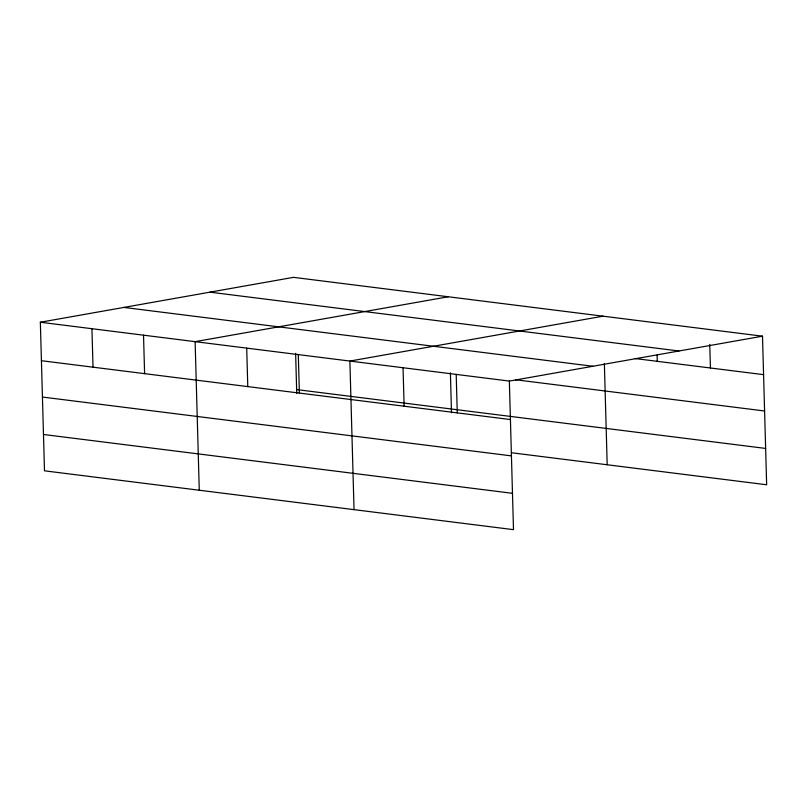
<?xml version="1.0" encoding="UTF-8"?>
<svg xmlns="http://www.w3.org/2000/svg" width="807" height="807" viewBox="0 0 807 807"><rect width="100%" height="100%" fill="white"/><g stroke="black" fill="none" stroke-linecap="round" stroke-linejoin="round"><path stroke-width="1.21" d="M40.35 322.235L509.348 381.075L513.494 529.654L44.496 470.814L40.35 322.235L293.506 277.346L762.504 336.186L766.65 484.765L511.376 452.737M448.268 296.764L195.123 341.654L199.268 490.232M603.041 316.183L349.885 361.072L354.041 509.651M509.348 381.075L762.504 336.186M209.961 292.164L678.959 350.995M635.018 358.53L763.573 374.66M123.895 307.427L592.893 366.257M515.461 379.744L764.592 410.995M296.633 389.589L765.631 448.43M41.429 360.709L510.428 419.549M42.438 397.044L511.436 455.884M43.487 434.479L512.485 493.319M709.767 344.407L710.422 367.992M657.1 355.12L657.271 361.324M604.362 363.422L607.187 464.761M456.197 374.408L457.266 412.881M450.397 372.824L451.506 412.77M403.046 367.74L404.115 406.214M298.297 354.596L299.377 393.07M295.624 353.405L296.744 393.352M246.71 348.12L247.779 386.593M143.525 335.177L144.604 373.651M91.937 328.711L93.017 367.185"/></g></svg>
